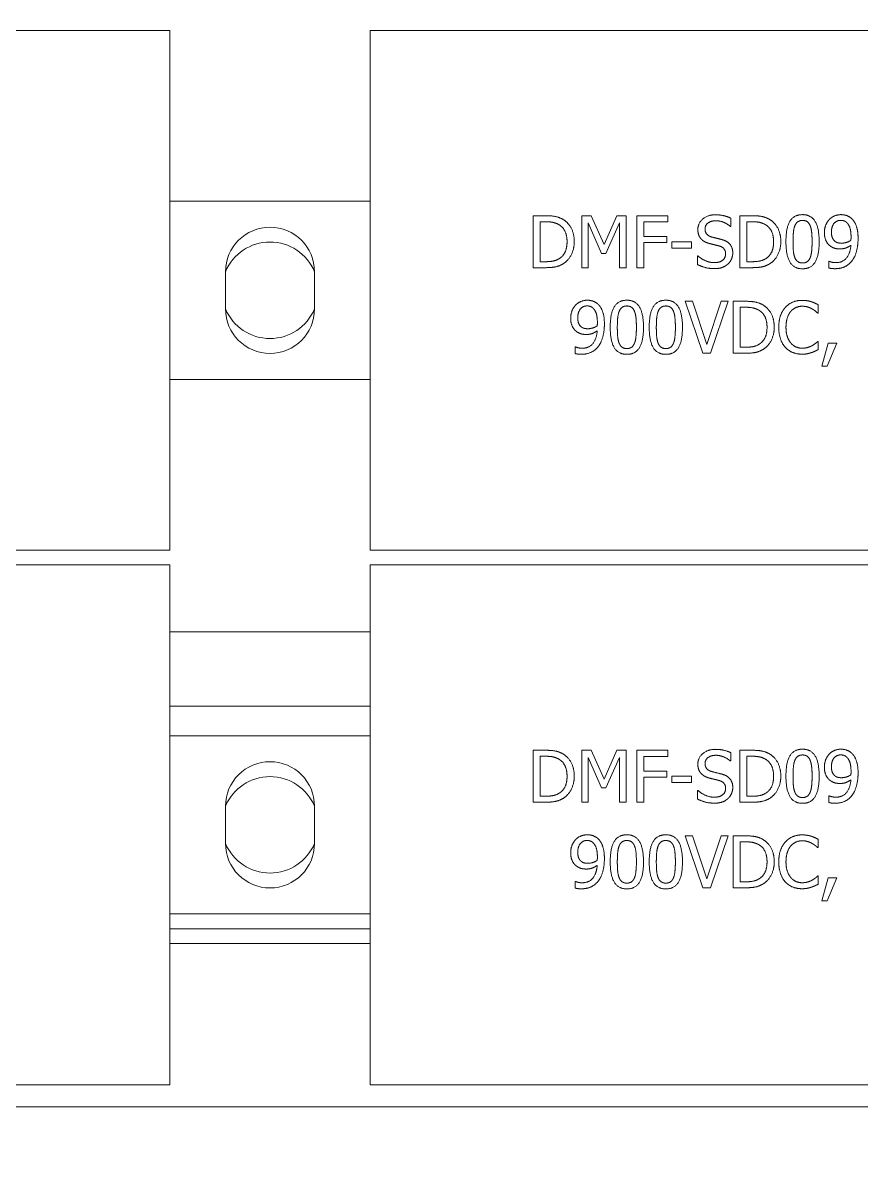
# Model space of a CAD drawing. Header units: millimetres. Extents: x 0 to 8410, y 0 to 5940.
# Drawn here: x 3634.4 to 3690.8, y 3907 to 3984.4 of the extents above; entities that cross this region are included whole.
import ezdxf

# ---------------------------------------------------------------- set-up
doc = ezdxf.new("R2010")
doc.units = ezdxf.units.MM
doc.header["$LTSCALE"] = 10
doc.layers.add('가시적인 것(ISO)', color=3, linetype='Continuous', lineweight=5, true_color=0x00ff00)
doc.layers.add('해치(ISO)', color=7, linetype='Continuous', lineweight=5)

msp = doc.modelspace()

# ---------------------------------------------------------------- hatches: boundary and pattern name
at = {"layer": '해치(ISO)'}
h = msp.add_hatch(dxfattribs=at)
h.set_pattern_fill('ANSI31', color=256, scale=254, angle=14.99998, style=0)
h.set_pattern_definition([(60, (0, 0), (-27.4963, 15.87501), [])])
edge = h.paths.add_edge_path()
edge.add_line((3209.291, 3686.734), (3249.291, 3686.734))
edge.add_line((3249.291, 3686.734), (3249.291, 3688.734))
edge.add_ellipse((3246.291, 3688.734), major_axis=(3, 0), ratio=1, start_angle=0, end_angle=90)
edge.add_line((3246.291, 3691.734), (3218.791, 3691.734))
edge.add_ellipse((3218.791, 3696.234), major_axis=(0, -4.5), ratio=1, start_angle=270, end_angle=360, ccw=False)
edge.add_line((3214.291, 3696.234), (3214.291, 3723.734))
edge.add_ellipse((3211.291, 3723.734), major_axis=(3, 0), ratio=1, start_angle=0, end_angle=90)
edge.add_line((3211.291, 3726.734), (3209.291, 3726.734))
edge.add_line((3209.291, 3726.734), (3209.291, 3686.734))
edge = h.paths.add_edge_path()
edge.add_ellipse((4495.191, 3696.234), major_axis=(4.5, 0), ratio=1, start_angle=270, end_angle=360)
edge.add_line((4499.691, 3696.234), (4499.691, 3723.734))
edge.add_ellipse((4502.691, 3723.734), major_axis=(0, 3), ratio=1, start_angle=0, end_angle=90, ccw=False)
edge.add_line((4502.691, 3726.734), (4504.691, 3726.734))
edge.add_line((4504.691, 3726.734), (4504.691, 3686.734))
edge.add_line((4504.691, 3686.734), (4464.691, 3686.734))
edge.add_line((4464.691, 3686.734), (4464.691, 3688.734))
edge.add_ellipse((4467.691, 3688.734), major_axis=(0, 3), ratio=1, start_angle=0, end_angle=90, ccw=False)
edge.add_line((4467.691, 3691.734), (4495.191, 3691.734))
edge = h.paths.add_edge_path()
edge.add_ellipse((3218.791, 4372.634), major_axis=(-4.5, 0), ratio=1, start_angle=270, end_angle=360)
edge.add_line((3214.291, 4372.634), (3214.291, 4345.134))
edge.add_ellipse((3211.291, 4345.134), major_axis=(0, -3), ratio=1, start_angle=0, end_angle=90, ccw=False)
edge.add_line((3211.291, 4342.134), (3209.291, 4342.134))
edge.add_line((3209.291, 4342.134), (3209.291, 4382.134))
edge.add_line((3209.291, 4382.134), (3249.291, 4382.134))
edge.add_line((3249.291, 4382.134), (3249.291, 4380.134))
edge.add_ellipse((3246.291, 4380.134), major_axis=(0, -3), ratio=1, start_angle=0, end_angle=90, ccw=False)
edge.add_line((3246.291, 4377.134), (3218.791, 4377.134))
edge = h.paths.add_edge_path()
edge.add_line((4467.691, 4377.134), (4495.191, 4377.134))
edge.add_ellipse((4495.191, 4372.634), major_axis=(0, 4.5), ratio=1, start_angle=270, end_angle=360, ccw=False)
edge.add_line((4499.691, 4372.634), (4499.691, 4345.134))
edge.add_ellipse((4502.691, 4345.134), major_axis=(-3, 0), ratio=1, start_angle=0, end_angle=90)
edge.add_line((4502.691, 4342.134), (4504.691, 4342.134))
edge.add_line((4504.691, 4342.134), (4504.691, 4382.134))
edge.add_line((4504.691, 4382.134), (4464.691, 4382.134))
edge.add_line((4464.691, 4382.134), (4464.691, 4380.134))
edge.add_ellipse((4467.691, 4380.134), major_axis=(-3, 0), ratio=1, start_angle=0, end_angle=90)

# ---------------------------------------------------------------- linework, layer by layer
at = {"layer": '가시적인 것(ISO)'}
for p, q in [((3644.241, 3983.934), (3586.741, 3983.934)), ((3644.241, 3948.934), (3644.241, 3983.934)), ((3715.241, 3983.934), (3657.741, 3983.934)), ((3657.741, 3983.934), (3657.741, 3948.934)), ((3644.241, 3972.434), (3657.741, 3972.434)), ((3668.722, 3971.456), (3669.519, 3971.456)), ((3668.722, 3967.956), (3668.722, 3971.456)), ((3669.542, 3971.053), (3669.187, 3971.053)), ((3669.187, 3971.053), (3669.187, 3968.359)), ((3671.987, 3971.456), (3672.622, 3971.456)), ((3671.987, 3967.956), (3671.987, 3971.456)), ((3672.42, 3970.971), (3672.42, 3967.956)), ((3673.325, 3968.92), (3672.42, 3970.971)), ((3672.622, 3971.456), (3673.495, 3969.508)), ((3673.495, 3969.508), (3674.341, 3971.456)), ((3674.522, 3970.971), (3673.609, 3968.92)), ((3674.341, 3971.456), (3674.987, 3971.456)), ((3674.522, 3967.956), (3674.522, 3970.971)), ((3674.987, 3971.456), (3674.987, 3967.956)), ((3675.696, 3971.456), (3677.79, 3971.456)), ((3675.696, 3967.956), (3675.696, 3971.456)), ((3676.162, 3971.042), (3676.162, 3970.055)), ((3677.79, 3971.042), (3676.162, 3971.042)), ((3677.79, 3971.456), (3677.79, 3971.042)), ((3682.024, 3971.292), (3682.024, 3970.736)), ((3682.634, 3971.456), (3683.431, 3971.456)), ((3682.634, 3967.956), (3682.634, 3971.456)), ((3683.454, 3971.053), (3683.099, 3971.053)), ((3683.099, 3971.053), (3683.099, 3968.359)), ((3676.162, 3970.055), (3677.722, 3970.055)), ((3677.722, 3970.055), (3677.722, 3969.641)), ((3682.024, 3970.736), (3681.99, 3970.736)), ((3676.162, 3969.641), (3676.162, 3967.956)), ((3677.722, 3969.641), (3676.162, 3969.641)), ((3678.065, 3969.7), (3679.389, 3969.7)), ((3678.065, 3969.275), (3678.065, 3969.7)), ((3679.389, 3969.275), (3678.065, 3969.275)), ((3679.389, 3969.7), (3679.389, 3969.275)), ((3673.609, 3968.92), (3673.325, 3968.92)), ((3679.781, 3968.75), (3679.815, 3968.75)), ((3679.781, 3968.166), (3679.781, 3968.75)), ((3669.527, 3967.956), (3668.722, 3967.956)), ((3669.187, 3968.359), (3669.542, 3968.359)), ((3672.42, 3967.956), (3671.987, 3967.956)), ((3674.987, 3967.956), (3674.522, 3967.956)), ((3676.162, 3967.956), (3675.696, 3967.956)), ((3683.44, 3967.956), (3682.634, 3967.956)), ((3683.099, 3968.359), (3683.454, 3968.359)), ((3688.633, 3968.387), (3688.655, 3968.387)), ((3688.633, 3967.936), (3688.633, 3968.387)), ((3647.991, 3965.184), (3647.991, 3967.684)), ((3653.991, 3967.684), (3653.991, 3965.184)), ((3678.944, 3965.693), (3679.443, 3965.693)), ((3680.149, 3962.193), (3678.944, 3965.693)), ((3679.443, 3965.693), (3680.413, 3962.786)), ((3680.413, 3962.786), (3681.383, 3965.693)), ((3681.857, 3965.693), (3680.651, 3962.193)), ((3681.383, 3965.693), (3681.857, 3965.693)), ((3682.192, 3965.693), (3682.989, 3965.693)), ((3682.192, 3962.193), (3682.192, 3965.693)), ((3687.912, 3965.461), (3687.912, 3964.899)), ((3683.011, 3965.291), (3682.657, 3965.291)), ((3682.657, 3965.291), (3682.657, 3962.596)), ((3687.912, 3964.899), (3687.875, 3964.899)), ((3671.547, 3962.625), (3671.57, 3962.625)), ((3671.547, 3962.174), (3671.547, 3962.625)), ((3682.657, 3962.596), (3683.011, 3962.596)), ((3687.878, 3962.988), (3687.912, 3962.988)), ((3687.912, 3962.988), (3687.912, 3962.432)), ((3688.165, 3961.323), (3688.579, 3962.863)), ((3689.166, 3962.863), (3688.508, 3961.323)), ((3688.579, 3962.863), (3689.166, 3962.863)), ((3680.651, 3962.193), (3680.149, 3962.193)), ((3682.997, 3962.193), (3682.192, 3962.193)), ((3688.508, 3961.323), (3688.165, 3961.323)), ((3657.741, 3960.434), (3644.241, 3960.434)), ((3586.741, 3948.934), (3644.241, 3948.934)), ((3657.741, 3948.934), (3715.241, 3948.934)), ((3644.241, 3947.934), (3586.741, 3947.934)), ((3644.241, 3912.934), (3644.241, 3947.934)), ((3715.241, 3947.934), (3657.741, 3947.934)), ((3657.741, 3947.934), (3657.741, 3912.934)), ((3644.241, 3943.434), (3657.741, 3943.434)), ((3644.241, 3938.434), (3657.741, 3938.434)), ((3644.241, 3936.434), (3657.741, 3936.434)), ((3668.722, 3935.456), (3669.519, 3935.456)), ((3668.722, 3931.956), (3668.722, 3935.456)), ((3671.987, 3935.456), (3672.622, 3935.456)), ((3671.987, 3931.956), (3671.987, 3935.456)), ((3672.622, 3935.456), (3673.495, 3933.508)), ((3673.495, 3933.508), (3674.341, 3935.456)), ((3674.341, 3935.456), (3674.987, 3935.456)), ((3674.987, 3935.456), (3674.987, 3931.956)), ((3675.696, 3935.456), (3677.79, 3935.456)), ((3675.696, 3931.956), (3675.696, 3935.456)), ((3677.79, 3935.456), (3677.79, 3935.042)), ((3682.024, 3935.292), (3682.024, 3934.736)), ((3682.634, 3935.456), (3683.431, 3935.456)), ((3682.634, 3931.956), (3682.634, 3935.456)), ((3669.542, 3935.053), (3669.187, 3935.053)), ((3669.187, 3935.053), (3669.187, 3932.359)), ((3672.42, 3934.971), (3672.42, 3931.956)), ((3673.325, 3932.92), (3672.42, 3934.971)), ((3674.522, 3934.971), (3673.609, 3932.92)), ((3674.522, 3931.956), (3674.522, 3934.971)), ((3676.162, 3935.042), (3676.162, 3934.055)), ((3677.79, 3935.042), (3676.162, 3935.042)), ((3682.024, 3934.736), (3681.99, 3934.736)), ((3683.454, 3935.053), (3683.099, 3935.053)), ((3683.099, 3935.053), (3683.099, 3932.359)), ((3676.162, 3934.055), (3677.722, 3934.055)), ((3676.162, 3933.641), (3676.162, 3931.956)), ((3677.722, 3933.641), (3676.162, 3933.641)), ((3677.722, 3934.055), (3677.722, 3933.641)), ((3678.065, 3933.7), (3679.389, 3933.7)), ((3678.065, 3933.275), (3678.065, 3933.7)), ((3679.389, 3933.7), (3679.389, 3933.275)), ((3673.609, 3932.92), (3673.325, 3932.92)), ((3679.389, 3933.275), (3678.065, 3933.275)), ((3669.187, 3932.359), (3669.542, 3932.359)), ((3679.781, 3932.75), (3679.815, 3932.75)), ((3679.781, 3932.166), (3679.781, 3932.75)), ((3683.099, 3932.359), (3683.454, 3932.359)), ((3688.633, 3932.387), (3688.655, 3932.387)), ((3688.633, 3931.936), (3688.633, 3932.387)), ((3647.991, 3929.184), (3647.991, 3931.684)), ((3653.991, 3931.684), (3653.991, 3929.184)), ((3669.527, 3931.956), (3668.722, 3931.956)), ((3672.42, 3931.956), (3671.987, 3931.956)), ((3674.987, 3931.956), (3674.522, 3931.956)), ((3676.162, 3931.956), (3675.696, 3931.956)), ((3683.44, 3931.956), (3682.634, 3931.956)), ((3678.944, 3929.693), (3679.443, 3929.693)), ((3680.149, 3926.193), (3678.944, 3929.693)), ((3679.443, 3929.693), (3680.413, 3926.786)), ((3680.413, 3926.786), (3681.383, 3929.693)), ((3681.857, 3929.693), (3680.651, 3926.193)), ((3681.383, 3929.693), (3681.857, 3929.693)), ((3682.192, 3929.693), (3682.989, 3929.693)), ((3682.192, 3926.193), (3682.192, 3929.693)), ((3683.011, 3929.291), (3682.657, 3929.291)), ((3682.657, 3929.291), (3682.657, 3926.596)), ((3687.912, 3929.461), (3687.912, 3928.899)), ((3687.912, 3928.899), (3687.875, 3928.899)), ((3687.878, 3926.988), (3687.912, 3926.988)), ((3687.912, 3926.988), (3687.912, 3926.432)), ((3688.165, 3925.323), (3688.579, 3926.863)), ((3689.166, 3926.863), (3688.508, 3925.323)), ((3688.579, 3926.863), (3689.166, 3926.863)), ((3671.547, 3926.625), (3671.57, 3926.625)), ((3671.547, 3926.174), (3671.547, 3926.625)), ((3680.651, 3926.193), (3680.149, 3926.193)), ((3682.997, 3926.193), (3682.192, 3926.193)), ((3682.657, 3926.596), (3683.011, 3926.596)), ((3688.508, 3925.323), (3688.165, 3925.323)), ((3657.741, 3924.434), (3644.241, 3924.434)), ((3644.241, 3923.434), (3657.741, 3923.434)), ((3657.741, 3922.434), (3644.241, 3922.434)), ((3586.741, 3912.934), (3644.241, 3912.934)), ((3657.741, 3912.934), (3715.241, 3912.934)), ((3758.491, 3911.434), (3330.491, 3911.434))]:
    msp.add_line(p, q, dxfattribs=at)
for centre, radius, start, end in [((3650.991, 3967.684), 3, 0, 180), ((3650.991, 3966.434), 3.25, 22.61986, 157.38014), ((3650.991, 3966.434), 3.25, 202.61986, 337.38014), ((3650.991, 3965.184), 3, 180, 0), ((3650.991, 3931.684), 3, 0, 180), ((3650.991, 3930.434), 3.25, 22.61986, 157.38014), ((3650.991, 3930.434), 3.25, 202.61986, 337.38014), ((3650.991, 3929.184), 3, 180, 0)]:
    msp.add_arc(centre, radius, start, end, dxfattribs=at)
for points in [[(3669.519, 3971.456), (3670.012, 3971.456), (3670.574, 3971.309), (3670.773, 3971.178)], [(3670.466, 3970.843), (3670.279, 3970.954), (3669.856, 3971.053), (3669.542, 3971.053)], [(3670.997, 3969.709), (3670.997, 3970.112), (3670.73, 3970.682), (3670.466, 3970.843)], [(3670.773, 3971.178), (3671.11, 3970.954), (3671.482, 3970.214), (3671.482, 3969.703)], [(3679.806, 3970.517), (3679.806, 3970.943), (3680.47, 3971.518), (3680.983, 3971.518)], [(3681.014, 3971.116), (3680.691, 3971.116), (3680.291, 3970.812), (3680.291, 3970.565)], [(3680.983, 3971.518), (3681.278, 3971.518), (3681.8, 3971.402), (3682.024, 3971.292)], [(3681.99, 3970.736), (3681.823, 3970.889), (3681.301, 3971.116), (3681.014, 3971.116)], [(3683.431, 3971.456), (3683.925, 3971.456), (3684.486, 3971.309), (3684.685, 3971.178)], [(3684.378, 3970.843), (3684.191, 3970.954), (3683.769, 3971.053), (3683.454, 3971.053)], [(3684.909, 3969.709), (3684.909, 3970.112), (3684.642, 3970.682), (3684.378, 3970.843)], [(3684.685, 3971.178), (3685.022, 3970.954), (3685.394, 3970.214), (3685.394, 3969.703)], [(3685.74, 3969.703), (3685.74, 3970.651), (3686.287, 3971.527), (3686.86, 3971.527)], [(3686.86, 3971.138), (3686.664, 3971.138), (3686.412, 3970.954), (3686.338, 3970.77)], [(3686.86, 3971.527), (3687.436, 3971.527), (3687.978, 3970.619), (3687.978, 3969.706)], [(3687.373, 3970.775), (3687.303, 3970.954), (3687.056, 3971.138), (3686.86, 3971.138)], [(3688.329, 3970.319), (3688.329, 3970.588), (3688.505, 3971.036), (3688.658, 3971.198)], [(3688.658, 3971.198), (3688.803, 3971.354), (3689.226, 3971.527), (3689.441, 3971.527)], [(3689.438, 3971.144), (3689.149, 3971.144), (3688.806, 3970.73), (3688.806, 3970.339)], [(3689.878, 3970.946), (3689.776, 3971.059), (3689.563, 3971.144), (3689.438, 3971.144)], [(3689.441, 3971.527), (3689.682, 3971.527), (3690.074, 3971.365), (3690.218, 3971.212)], [(3690.125, 3970.021), (3690.125, 3970.375), (3689.994, 3970.824), (3689.878, 3970.946)], [(3690.218, 3971.212), (3690.4, 3971.019), (3690.598, 3970.395), (3690.598, 3969.916)], [(3680.033, 3969.885), (3679.925, 3970.001), (3679.806, 3970.313), (3679.806, 3970.517)], [(3680.291, 3970.565), (3680.291, 3970.344), (3680.527, 3970.08), (3680.748, 3970.021)], [(3686.338, 3970.77), (3686.267, 3970.591), (3686.216, 3970.046), (3686.216, 3969.703)], [(3687.501, 3969.706), (3687.501, 3970.066), (3687.444, 3970.597), (3687.373, 3970.775)], [(3688.709, 3969.425), (3688.522, 3969.57), (3688.329, 3970.01), (3688.329, 3970.319)], [(3688.806, 3970.339), (3688.806, 3970.117), (3688.919, 3969.831), (3689.044, 3969.729)], [(3670.509, 3968.591), (3670.753, 3968.756), (3670.997, 3969.3), (3670.997, 3969.709)], [(3671.482, 3969.703), (3671.482, 3969.224), (3671.093, 3968.452), (3670.767, 3968.237)], [(3680.612, 3969.576), (3680.43, 3969.624), (3680.144, 3969.768), (3680.033, 3969.885)], [(3681.244, 3969.417), (3681.083, 3969.462), (3680.813, 3969.525), (3680.612, 3969.576)], [(3680.748, 3970.021), (3680.895, 3969.981), (3681.324, 3969.879), (3681.465, 3969.837)], [(3681.675, 3968.881), (3681.675, 3969.091), (3681.468, 3969.352), (3681.244, 3969.417)], [(3681.465, 3969.837), (3681.826, 3969.726), (3682.16, 3969.281), (3682.16, 3968.954)], [(3684.421, 3968.591), (3684.665, 3968.756), (3684.909, 3969.3), (3684.909, 3969.709)], [(3685.394, 3969.703), (3685.394, 3969.224), (3685.005, 3968.452), (3684.679, 3968.237)], [(3686.86, 3967.882), (3686.281, 3967.882), (3685.74, 3968.781), (3685.74, 3969.703)], [(3686.216, 3969.703), (3686.216, 3969.335), (3686.262, 3968.841), (3686.335, 3968.648)], [(3687.978, 3969.706), (3687.978, 3968.764), (3687.43, 3967.882), (3686.86, 3967.882)], [(3687.376, 3968.64), (3687.444, 3968.813), (3687.501, 3969.346), (3687.501, 3969.706)], [(3689.384, 3969.218), (3689.192, 3969.218), (3688.871, 3969.303), (3688.709, 3969.425)], [(3689.044, 3969.729), (3689.135, 3969.655), (3689.359, 3969.607), (3689.489, 3969.607)], [(3689.092, 3968.294), (3689.552, 3968.294), (3690.076, 3968.901), (3690.113, 3969.462)], [(3690.113, 3969.462), (3689.926, 3969.335), (3689.586, 3969.218), (3689.384, 3969.218)], [(3689.489, 3969.607), (3689.64, 3969.607), (3689.986, 3969.712), (3690.116, 3969.8)], [(3690.116, 3969.8), (3690.119, 3969.834), (3690.125, 3969.95), (3690.125, 3970.021)], [(3690.598, 3969.916), (3690.598, 3969.482), (3690.403, 3968.705), (3690.213, 3968.447)], [(3669.542, 3968.359), (3669.851, 3968.359), (3670.319, 3968.458), (3670.509, 3968.591)], [(3679.815, 3968.75), (3680.044, 3968.535), (3680.626, 3968.296), (3680.895, 3968.296)], [(3680.895, 3968.296), (3681.281, 3968.296), (3681.675, 3968.617), (3681.675, 3968.881)], [(3682.16, 3968.954), (3682.16, 3968.747), (3681.993, 3968.35), (3681.843, 3968.211)], [(3683.454, 3968.359), (3683.763, 3968.359), (3684.231, 3968.458), (3684.421, 3968.591)], [(3686.335, 3968.648), (3686.403, 3968.467), (3686.656, 3968.271), (3686.86, 3968.271)], [(3686.86, 3968.271), (3687.053, 3968.271), (3687.305, 3968.455), (3687.376, 3968.64)], [(3670.767, 3968.237), (3670.5, 3968.07), (3669.953, 3967.956), (3669.527, 3967.956)], [(3680.929, 3967.894), (3680.549, 3967.894), (3680.016, 3968.053), (3679.781, 3968.166)], [(3681.843, 3968.211), (3681.675, 3968.058), (3681.25, 3967.894), (3680.929, 3967.894)], [(3684.679, 3968.237), (3684.412, 3968.07), (3683.865, 3967.956), (3683.44, 3967.956)], [(3689.03, 3967.888), (3688.936, 3967.888), (3688.724, 3967.908), (3688.633, 3967.936)], [(3688.655, 3968.387), (3688.715, 3968.353), (3688.965, 3968.294), (3689.092, 3968.294)], [(3690.213, 3968.447), (3690.011, 3968.174), (3689.444, 3967.888), (3689.03, 3967.888)], [(3671.243, 3964.556), (3671.243, 3964.826), (3671.419, 3965.274), (3671.572, 3965.435)], [(3671.572, 3965.435), (3671.717, 3965.591), (3672.14, 3965.764), (3672.355, 3965.764)], [(3672.352, 3965.381), (3672.063, 3965.381), (3671.72, 3964.967), (3671.72, 3964.576)], [(3672.792, 3965.183), (3672.69, 3965.296), (3672.477, 3965.381), (3672.352, 3965.381)], [(3672.355, 3965.764), (3672.596, 3965.764), (3672.988, 3965.603), (3673.132, 3965.45)], [(3673.132, 3965.45), (3673.314, 3965.257), (3673.512, 3964.633), (3673.512, 3964.153)], [(3673.907, 3963.941), (3673.907, 3964.888), (3674.454, 3965.764), (3675.027, 3965.764)], [(3675.027, 3965.764), (3675.603, 3965.764), (3676.145, 3964.857), (3676.145, 3963.943)], [(3676.533, 3963.941), (3676.533, 3964.888), (3677.081, 3965.764), (3677.653, 3965.764)], [(3677.653, 3965.764), (3678.229, 3965.764), (3678.771, 3964.857), (3678.771, 3963.943)], [(3682.989, 3965.693), (3683.482, 3965.693), (3684.044, 3965.546), (3684.242, 3965.415)], [(3684.242, 3965.415), (3684.58, 3965.191), (3684.951, 3964.451), (3684.951, 3963.941)], [(3685.694, 3965.274), (3685.904, 3965.509), (3686.477, 3965.756), (3686.832, 3965.756)], [(3686.832, 3965.756), (3687.008, 3965.756), (3687.317, 3965.705), (3687.447, 3965.665)], [(3687.447, 3965.665), (3687.561, 3965.628), (3687.796, 3965.523), (3687.912, 3965.461)], [(3673.039, 3964.258), (3673.039, 3964.613), (3672.908, 3965.061), (3672.792, 3965.183)], [(3674.505, 3965.007), (3674.434, 3964.828), (3674.383, 3964.284), (3674.383, 3963.941)], [(3675.027, 3965.376), (3674.831, 3965.376), (3674.579, 3965.191), (3674.505, 3965.007)], [(3675.54, 3965.013), (3675.469, 3965.191), (3675.223, 3965.376), (3675.027, 3965.376)], [(3675.668, 3963.943), (3675.668, 3964.304), (3675.611, 3964.834), (3675.54, 3965.013)], [(3677.132, 3965.007), (3677.061, 3964.828), (3677.01, 3964.284), (3677.01, 3963.941)], [(3677.653, 3965.376), (3677.458, 3965.376), (3677.205, 3965.191), (3677.132, 3965.007)], [(3678.167, 3965.013), (3678.096, 3965.191), (3677.849, 3965.376), (3677.653, 3965.376)], [(3678.294, 3963.943), (3678.294, 3964.304), (3678.238, 3964.834), (3678.167, 3965.013)], [(3683.936, 3965.081), (3683.749, 3965.191), (3683.326, 3965.291), (3683.011, 3965.291)], [(3684.466, 3963.946), (3684.466, 3964.349), (3684.2, 3964.919), (3683.936, 3965.081)], [(3685.258, 3963.941), (3685.258, 3964.38), (3685.482, 3965.033), (3685.694, 3965.274)], [(3686.055, 3964.999), (3685.907, 3964.82), (3685.743, 3964.278), (3685.743, 3963.941)], [(3686.829, 3965.359), (3686.605, 3965.359), (3686.205, 3965.174), (3686.055, 3964.999)], [(3687.481, 3965.191), (3687.348, 3965.265), (3687.033, 3965.359), (3686.829, 3965.359)], [(3687.875, 3964.899), (3687.813, 3964.956), (3687.62, 3965.115), (3687.481, 3965.191)], [(3671.623, 3963.663), (3671.436, 3963.807), (3671.243, 3964.247), (3671.243, 3964.556)], [(3671.72, 3964.576), (3671.72, 3964.355), (3671.833, 3964.068), (3671.958, 3963.966)], [(3671.958, 3963.966), (3672.049, 3963.892), (3672.273, 3963.844), (3672.403, 3963.844)], [(3672.403, 3963.844), (3672.554, 3963.844), (3672.9, 3963.949), (3673.03, 3964.037)], [(3673.03, 3964.037), (3673.033, 3964.071), (3673.039, 3964.187), (3673.039, 3964.258)], [(3673.512, 3964.153), (3673.512, 3963.719), (3673.317, 3962.942), (3673.127, 3962.684)], [(3675.027, 3962.12), (3674.448, 3962.12), (3673.907, 3963.019), (3673.907, 3963.941)], [(3674.383, 3963.941), (3674.383, 3963.572), (3674.429, 3963.078), (3674.502, 3962.885)], [(3676.145, 3963.943), (3676.145, 3963.002), (3675.597, 3962.12), (3675.027, 3962.12)], [(3675.543, 3962.877), (3675.611, 3963.05), (3675.668, 3963.583), (3675.668, 3963.943)], [(3677.653, 3962.12), (3677.075, 3962.12), (3676.533, 3963.019), (3676.533, 3963.941)], [(3677.01, 3963.941), (3677.01, 3963.572), (3677.055, 3963.078), (3677.129, 3962.885)], [(3678.771, 3963.943), (3678.771, 3963.002), (3678.224, 3962.12), (3677.653, 3962.12)], [(3678.17, 3962.877), (3678.238, 3963.05), (3678.294, 3963.583), (3678.294, 3963.943)], [(3683.978, 3962.829), (3684.222, 3962.993), (3684.466, 3963.538), (3684.466, 3963.946)], [(3684.951, 3963.941), (3684.951, 3963.461), (3684.563, 3962.69), (3684.237, 3962.474)], [(3685.697, 3962.591), (3685.487, 3962.817), (3685.258, 3963.498), (3685.258, 3963.941)], [(3685.743, 3963.941), (3685.743, 3963.58), (3685.916, 3963.061), (3686.066, 3962.883)], [(3672.299, 3963.456), (3672.106, 3963.456), (3671.785, 3963.541), (3671.623, 3963.663)], [(3672.006, 3962.531), (3672.466, 3962.531), (3672.991, 3963.138), (3673.027, 3963.7)], [(3673.027, 3963.7), (3672.84, 3963.572), (3672.5, 3963.456), (3672.299, 3963.456)], [(3671.57, 3962.625), (3671.629, 3962.591), (3671.879, 3962.531), (3672.006, 3962.531)], [(3673.127, 3962.684), (3672.925, 3962.412), (3672.358, 3962.125), (3671.944, 3962.125)], [(3674.502, 3962.885), (3674.57, 3962.704), (3674.823, 3962.508), (3675.027, 3962.508)], [(3675.027, 3962.508), (3675.22, 3962.508), (3675.472, 3962.693), (3675.543, 3962.877)], [(3677.129, 3962.885), (3677.197, 3962.704), (3677.449, 3962.508), (3677.653, 3962.508)], [(3677.653, 3962.508), (3677.846, 3962.508), (3678.099, 3962.693), (3678.17, 3962.877)], [(3684.237, 3962.474), (3683.97, 3962.307), (3683.422, 3962.193), (3682.997, 3962.193)], [(3683.011, 3962.596), (3683.32, 3962.596), (3683.788, 3962.695), (3683.978, 3962.829)], [(3686.823, 3962.131), (3686.483, 3962.131), (3685.907, 3962.361), (3685.697, 3962.591)], [(3686.066, 3962.883), (3686.213, 3962.71), (3686.608, 3962.534), (3686.829, 3962.534)], [(3686.829, 3962.534), (3687.03, 3962.534), (3687.373, 3962.633), (3687.507, 3962.707)], [(3687.912, 3962.432), (3687.796, 3962.378), (3687.592, 3962.279), (3687.447, 3962.233)], [(3687.507, 3962.707), (3687.634, 3962.781), (3687.824, 3962.934), (3687.878, 3962.988)], [(3671.944, 3962.125), (3671.85, 3962.125), (3671.638, 3962.145), (3671.547, 3962.174)], [(3687.447, 3962.233), (3687.294, 3962.182), (3687.033, 3962.131), (3686.823, 3962.131)], [(3669.519, 3935.456), (3670.012, 3935.456), (3670.574, 3935.309), (3670.773, 3935.178)], [(3670.773, 3935.178), (3671.11, 3934.954), (3671.482, 3934.214), (3671.482, 3933.703)], [(3679.806, 3934.517), (3679.806, 3934.943), (3680.47, 3935.518), (3680.983, 3935.518)], [(3680.983, 3935.518), (3681.278, 3935.518), (3681.8, 3935.402), (3682.024, 3935.292)], [(3683.431, 3935.456), (3683.925, 3935.456), (3684.486, 3935.309), (3684.685, 3935.178)], [(3684.685, 3935.178), (3685.022, 3934.954), (3685.394, 3934.214), (3685.394, 3933.703)], [(3685.74, 3933.703), (3685.74, 3934.651), (3686.287, 3935.527), (3686.86, 3935.527)], [(3686.86, 3935.527), (3687.436, 3935.527), (3687.978, 3934.619), (3687.978, 3933.706)], [(3688.329, 3934.319), (3688.329, 3934.588), (3688.505, 3935.036), (3688.658, 3935.198)], [(3688.658, 3935.198), (3688.803, 3935.354), (3689.226, 3935.527), (3689.441, 3935.527)], [(3689.441, 3935.527), (3689.682, 3935.527), (3690.074, 3935.365), (3690.218, 3935.212)], [(3690.218, 3935.212), (3690.4, 3935.019), (3690.598, 3934.395), (3690.598, 3933.916)], [(3670.466, 3934.843), (3670.279, 3934.954), (3669.856, 3935.053), (3669.542, 3935.053)], [(3670.997, 3933.709), (3670.997, 3934.112), (3670.73, 3934.682), (3670.466, 3934.843)], [(3680.033, 3933.885), (3679.925, 3934.001), (3679.806, 3934.313), (3679.806, 3934.517)], [(3681.014, 3935.116), (3680.691, 3935.116), (3680.291, 3934.812), (3680.291, 3934.565)], [(3680.291, 3934.565), (3680.291, 3934.344), (3680.527, 3934.08), (3680.748, 3934.021)], [(3681.99, 3934.736), (3681.823, 3934.889), (3681.301, 3935.116), (3681.014, 3935.116)], [(3684.378, 3934.843), (3684.191, 3934.954), (3683.769, 3935.053), (3683.454, 3935.053)], [(3684.909, 3933.709), (3684.909, 3934.112), (3684.642, 3934.682), (3684.378, 3934.843)], [(3686.338, 3934.77), (3686.267, 3934.591), (3686.216, 3934.046), (3686.216, 3933.703)], [(3686.86, 3935.138), (3686.664, 3935.138), (3686.412, 3934.954), (3686.338, 3934.77)], [(3687.373, 3934.775), (3687.303, 3934.954), (3687.056, 3935.138), (3686.86, 3935.138)], [(3687.501, 3933.706), (3687.501, 3934.066), (3687.444, 3934.597), (3687.373, 3934.775)], [(3689.438, 3935.144), (3689.149, 3935.144), (3688.806, 3934.73), (3688.806, 3934.339)], [(3689.878, 3934.946), (3689.776, 3935.059), (3689.563, 3935.144), (3689.438, 3935.144)], [(3690.125, 3934.021), (3690.125, 3934.375), (3689.994, 3934.824), (3689.878, 3934.946)], [(3670.509, 3932.591), (3670.753, 3932.756), (3670.997, 3933.3), (3670.997, 3933.709)], [(3671.482, 3933.703), (3671.482, 3933.224), (3671.093, 3932.452), (3670.767, 3932.237)], [(3680.612, 3933.576), (3680.43, 3933.624), (3680.144, 3933.768), (3680.033, 3933.885)], [(3680.748, 3934.021), (3680.895, 3933.981), (3681.324, 3933.879), (3681.465, 3933.837)], [(3681.465, 3933.837), (3681.826, 3933.726), (3682.16, 3933.281), (3682.16, 3932.954)], [(3684.421, 3932.591), (3684.665, 3932.756), (3684.909, 3933.3), (3684.909, 3933.709)], [(3685.394, 3933.703), (3685.394, 3933.224), (3685.005, 3932.452), (3684.679, 3932.237)], [(3686.86, 3931.882), (3686.281, 3931.882), (3685.74, 3932.781), (3685.74, 3933.703)], [(3686.216, 3933.703), (3686.216, 3933.335), (3686.262, 3932.841), (3686.335, 3932.648)], [(3687.978, 3933.706), (3687.978, 3932.764), (3687.43, 3931.882), (3686.86, 3931.882)], [(3687.376, 3932.64), (3687.444, 3932.813), (3687.501, 3933.346), (3687.501, 3933.706)], [(3688.709, 3933.425), (3688.522, 3933.57), (3688.329, 3934.01), (3688.329, 3934.319)], [(3688.806, 3934.339), (3688.806, 3934.117), (3688.919, 3933.831), (3689.044, 3933.729)], [(3689.044, 3933.729), (3689.135, 3933.655), (3689.359, 3933.607), (3689.489, 3933.607)], [(3689.489, 3933.607), (3689.64, 3933.607), (3689.986, 3933.712), (3690.116, 3933.8)], [(3690.116, 3933.8), (3690.119, 3933.834), (3690.125, 3933.95), (3690.125, 3934.021)], [(3690.598, 3933.916), (3690.598, 3933.482), (3690.403, 3932.705), (3690.213, 3932.447)], [(3681.244, 3933.417), (3681.083, 3933.462), (3680.813, 3933.525), (3680.612, 3933.576)], [(3680.895, 3932.296), (3681.281, 3932.296), (3681.675, 3932.617), (3681.675, 3932.881)], [(3681.675, 3932.881), (3681.675, 3933.091), (3681.468, 3933.352), (3681.244, 3933.417)], [(3682.16, 3932.954), (3682.16, 3932.747), (3681.993, 3932.35), (3681.843, 3932.211)], [(3689.384, 3933.218), (3689.192, 3933.218), (3688.871, 3933.303), (3688.709, 3933.425)], [(3689.092, 3932.294), (3689.552, 3932.294), (3690.076, 3932.901), (3690.113, 3933.462)], [(3690.113, 3933.462), (3689.926, 3933.335), (3689.586, 3933.218), (3689.384, 3933.218)], [(3670.767, 3932.237), (3670.5, 3932.07), (3669.953, 3931.956), (3669.527, 3931.956)], [(3669.542, 3932.359), (3669.851, 3932.359), (3670.319, 3932.458), (3670.509, 3932.591)], [(3680.929, 3931.894), (3680.549, 3931.894), (3680.016, 3932.053), (3679.781, 3932.166)], [(3679.815, 3932.75), (3680.044, 3932.535), (3680.626, 3932.296), (3680.895, 3932.296)], [(3681.843, 3932.211), (3681.675, 3932.058), (3681.25, 3931.894), (3680.929, 3931.894)], [(3684.679, 3932.237), (3684.412, 3932.07), (3683.865, 3931.956), (3683.44, 3931.956)], [(3683.454, 3932.359), (3683.763, 3932.359), (3684.231, 3932.458), (3684.421, 3932.591)], [(3686.335, 3932.648), (3686.403, 3932.467), (3686.656, 3932.271), (3686.86, 3932.271)], [(3686.86, 3932.271), (3687.053, 3932.271), (3687.305, 3932.455), (3687.376, 3932.64)], [(3688.655, 3932.387), (3688.715, 3932.353), (3688.965, 3932.294), (3689.092, 3932.294)], [(3690.213, 3932.447), (3690.011, 3932.174), (3689.444, 3931.888), (3689.03, 3931.888)], [(3689.03, 3931.888), (3688.936, 3931.888), (3688.724, 3931.908), (3688.633, 3931.936)], [(3671.572, 3929.435), (3671.717, 3929.591), (3672.14, 3929.764), (3672.355, 3929.764)], [(3672.355, 3929.764), (3672.596, 3929.764), (3672.988, 3929.603), (3673.132, 3929.45)], [(3673.907, 3927.941), (3673.907, 3928.888), (3674.454, 3929.764), (3675.027, 3929.764)], [(3675.027, 3929.764), (3675.603, 3929.764), (3676.145, 3928.857), (3676.145, 3927.943)], [(3676.533, 3927.941), (3676.533, 3928.888), (3677.081, 3929.764), (3677.653, 3929.764)], [(3677.653, 3929.764), (3678.229, 3929.764), (3678.771, 3928.857), (3678.771, 3927.943)], [(3685.694, 3929.274), (3685.904, 3929.509), (3686.477, 3929.756), (3686.832, 3929.756)], [(3686.832, 3929.756), (3687.008, 3929.756), (3687.317, 3929.705), (3687.447, 3929.665)], [(3671.243, 3928.556), (3671.243, 3928.826), (3671.419, 3929.274), (3671.572, 3929.435)], [(3672.352, 3929.381), (3672.063, 3929.381), (3671.72, 3928.967), (3671.72, 3928.576)], [(3672.792, 3929.183), (3672.69, 3929.296), (3672.477, 3929.381), (3672.352, 3929.381)], [(3673.039, 3928.258), (3673.039, 3928.613), (3672.908, 3929.061), (3672.792, 3929.183)], [(3673.132, 3929.45), (3673.314, 3929.257), (3673.512, 3928.633), (3673.512, 3928.153)], [(3674.505, 3929.007), (3674.434, 3928.828), (3674.383, 3928.284), (3674.383, 3927.941)], [(3675.027, 3929.376), (3674.831, 3929.376), (3674.579, 3929.191), (3674.505, 3929.007)], [(3675.54, 3929.013), (3675.469, 3929.191), (3675.223, 3929.376), (3675.027, 3929.376)], [(3675.668, 3927.943), (3675.668, 3928.304), (3675.611, 3928.834), (3675.54, 3929.013)], [(3677.132, 3929.007), (3677.061, 3928.828), (3677.01, 3928.284), (3677.01, 3927.941)], [(3677.653, 3929.376), (3677.458, 3929.376), (3677.205, 3929.191), (3677.132, 3929.007)], [(3678.167, 3929.013), (3678.096, 3929.191), (3677.849, 3929.376), (3677.653, 3929.376)], [(3678.294, 3927.943), (3678.294, 3928.304), (3678.238, 3928.834), (3678.167, 3929.013)], [(3682.989, 3929.693), (3683.482, 3929.693), (3684.044, 3929.546), (3684.242, 3929.415)], [(3683.936, 3929.081), (3683.749, 3929.191), (3683.326, 3929.291), (3683.011, 3929.291)], [(3684.466, 3927.946), (3684.466, 3928.349), (3684.2, 3928.919), (3683.936, 3929.081)], [(3684.242, 3929.415), (3684.58, 3929.191), (3684.951, 3928.451), (3684.951, 3927.941)], [(3685.258, 3927.941), (3685.258, 3928.38), (3685.482, 3929.033), (3685.694, 3929.274)], [(3686.055, 3928.999), (3685.907, 3928.82), (3685.743, 3928.278), (3685.743, 3927.941)], [(3686.829, 3929.359), (3686.605, 3929.359), (3686.205, 3929.174), (3686.055, 3928.999)], [(3687.481, 3929.191), (3687.348, 3929.265), (3687.033, 3929.359), (3686.829, 3929.359)], [(3687.447, 3929.665), (3687.561, 3929.628), (3687.796, 3929.523), (3687.912, 3929.461)], [(3687.875, 3928.899), (3687.813, 3928.956), (3687.62, 3929.115), (3687.481, 3929.191)], [(3671.623, 3927.663), (3671.436, 3927.807), (3671.243, 3928.247), (3671.243, 3928.556)], [(3671.72, 3928.576), (3671.72, 3928.355), (3671.833, 3928.068), (3671.958, 3927.966)], [(3673.03, 3928.037), (3673.033, 3928.071), (3673.039, 3928.187), (3673.039, 3928.258)], [(3672.299, 3927.456), (3672.106, 3927.456), (3671.785, 3927.541), (3671.623, 3927.663)], [(3671.958, 3927.966), (3672.049, 3927.892), (3672.273, 3927.844), (3672.403, 3927.844)], [(3672.006, 3926.531), (3672.466, 3926.531), (3672.991, 3927.138), (3673.027, 3927.7)], [(3673.027, 3927.7), (3672.84, 3927.572), (3672.5, 3927.456), (3672.299, 3927.456)], [(3672.403, 3927.844), (3672.554, 3927.844), (3672.9, 3927.949), (3673.03, 3928.037)], [(3673.512, 3928.153), (3673.512, 3927.719), (3673.317, 3926.942), (3673.127, 3926.684)], [(3675.027, 3926.12), (3674.448, 3926.12), (3673.907, 3927.019), (3673.907, 3927.941)], [(3674.383, 3927.941), (3674.383, 3927.572), (3674.429, 3927.078), (3674.502, 3926.885)], [(3676.145, 3927.943), (3676.145, 3927.002), (3675.597, 3926.12), (3675.027, 3926.12)], [(3675.543, 3926.877), (3675.611, 3927.05), (3675.668, 3927.583), (3675.668, 3927.943)], [(3677.653, 3926.12), (3677.075, 3926.12), (3676.533, 3927.019), (3676.533, 3927.941)], [(3677.01, 3927.941), (3677.01, 3927.572), (3677.055, 3927.078), (3677.129, 3926.885)], [(3678.771, 3927.943), (3678.771, 3927.002), (3678.224, 3926.12), (3677.653, 3926.12)], [(3678.17, 3926.877), (3678.238, 3927.05), (3678.294, 3927.583), (3678.294, 3927.943)], [(3683.978, 3926.829), (3684.222, 3926.993), (3684.466, 3927.538), (3684.466, 3927.946)], [(3684.951, 3927.941), (3684.951, 3927.461), (3684.563, 3926.69), (3684.237, 3926.474)], [(3685.697, 3926.591), (3685.487, 3926.817), (3685.258, 3927.498), (3685.258, 3927.941)], [(3685.743, 3927.941), (3685.743, 3927.58), (3685.916, 3927.061), (3686.066, 3926.883)], [(3673.127, 3926.684), (3672.925, 3926.412), (3672.358, 3926.125), (3671.944, 3926.125)], [(3674.502, 3926.885), (3674.57, 3926.704), (3674.823, 3926.508), (3675.027, 3926.508)], [(3675.027, 3926.508), (3675.22, 3926.508), (3675.472, 3926.693), (3675.543, 3926.877)], [(3677.129, 3926.885), (3677.197, 3926.704), (3677.449, 3926.508), (3677.653, 3926.508)], [(3677.653, 3926.508), (3677.846, 3926.508), (3678.099, 3926.693), (3678.17, 3926.877)], [(3683.011, 3926.596), (3683.32, 3926.596), (3683.788, 3926.695), (3683.978, 3926.829)], [(3686.066, 3926.883), (3686.213, 3926.71), (3686.608, 3926.534), (3686.829, 3926.534)], [(3686.829, 3926.534), (3687.03, 3926.534), (3687.373, 3926.633), (3687.507, 3926.707)], [(3687.507, 3926.707), (3687.634, 3926.781), (3687.824, 3926.934), (3687.878, 3926.988)], [(3671.944, 3926.125), (3671.85, 3926.125), (3671.638, 3926.145), (3671.547, 3926.174)], [(3671.57, 3926.625), (3671.629, 3926.591), (3671.879, 3926.531), (3672.006, 3926.531)], [(3684.237, 3926.474), (3683.97, 3926.307), (3683.422, 3926.193), (3682.997, 3926.193)], [(3686.823, 3926.131), (3686.483, 3926.131), (3685.907, 3926.361), (3685.697, 3926.591)], [(3687.447, 3926.233), (3687.294, 3926.182), (3687.033, 3926.131), (3686.823, 3926.131)], [(3687.912, 3926.432), (3687.796, 3926.378), (3687.592, 3926.279), (3687.447, 3926.233)]]:
    msp.add_open_spline(points, degree=2, dxfattribs=at)

doc.saveas('drawing.dxf')
